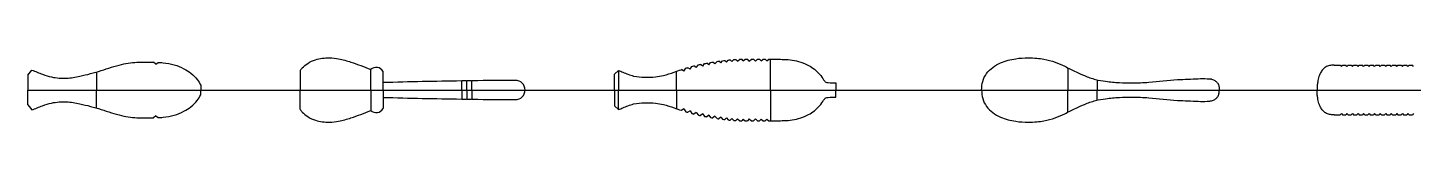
# Model space of a CAD drawing. Header units: millimetres. Extents: x 3940 to 31715, y 1502 to 5662.
# Drawn here: x 29760 to 30986, y 3566 to 3624 of the extents above; entities that cross this region are included whole.
import ezdxf

# ---------------------------------------------------------------- set-up
doc = ezdxf.new("R2010")
doc.units = ezdxf.units.MM

msp = doc.modelspace()

# ---------------------------------------------------------------- linework, layer by layer
at = {"color": 3}
for p, q in [((29873.19, 3617.949), (29870.975, 3619.654)), ((29873.19, 3617.949), (29875.163, 3619.518)), ((30351.243, 3614.949), (30353.17, 3617.306)), ((30356.988, 3616.135), (30355.042, 3617.712)), ((30356.988, 3616.135), (30358.537, 3618.419)), ((30362.295, 3617.321), (30360.475, 3618.79)), ((30362.295, 3617.321), (30363.996, 3619.428)), ((30367.665, 3618.195), (30366.007, 3619.767)), ((30367.665, 3618.195), (30369.696, 3620.336)), ((30373.035, 3619.068), (30371.305, 3620.561)), ((30373.035, 3619.068), (30374.531, 3620.975)), ((30377.963, 3619.818), (30376.488, 3621.209)), ((30377.963, 3619.818), (30379.61, 3621.565)), ((30382.808, 3620.325), (30381.375, 3621.759)), ((30382.808, 3620.325), (30384.537, 3622.054)), ((30387.814, 3620.518), (30386.341, 3622.168)), ((30387.814, 3620.518), (30389.789, 3622.282)), ((30391.015, 3622.297), (30391.552, 3622.297)), ((30392.9, 3620.792), (30391.549, 3622.301)), ((30392.9, 3620.792), (30394.584, 3622.301)), ((30394.58, 3622.297), (30396.461, 3622.297)), ((30398.214, 3620.519), (30396.461, 3622.297)), ((30398.214, 3620.519), (30400.018, 3622.297)), ((30400.018, 3622.297), (30402.035, 3622.297)), ((30403.606, 3620.636), (30402.035, 3622.297)), ((30403.606, 3620.636), (30405.363, 3622.297)), ((30405.363, 3622.297), (30407.249, 3622.297)), ((30408.764, 3620.753), (30407.249, 3622.297)), ((30408.764, 3620.753), (30410.338, 3622.297)), ((30410.338, 3622.297), (30412.364, 3622.297)), ((30413.577, 3620.792), (30412.364, 3622.297)), ((30413.577, 3620.792), (30415.444, 3622.297)), ((30415.444, 3622.297), (30421.515, 3622.297)), ((30416.799, 3595.048), (30416.799, 3622.297)), ((30915.745, 3617.048), (30921.017, 3617.048)), ((30922.017, 3615.891), (30921.017, 3617.048)), ((30922.017, 3615.891), (30923.017, 3617.048)), ((30923.017, 3617.048), (30925.926, 3617.048)), ((30926.926, 3615.891), (30925.926, 3617.048)), ((30926.926, 3615.891), (30927.926, 3617.048)), ((30927.926, 3617.048), (30930.835, 3617.048)), ((30931.835, 3615.891), (30930.835, 3617.048)), ((30931.835, 3615.891), (30932.835, 3617.048)), ((30932.835, 3617.048), (30935.744, 3617.048)), ((30936.744, 3615.891), (30935.744, 3617.048)), ((30936.744, 3615.891), (30937.744, 3617.048)), ((30937.744, 3617.048), (30940.653, 3617.048)), ((30941.653, 3615.891), (30940.653, 3617.048)), ((30941.653, 3615.891), (30942.653, 3617.048)), ((30942.653, 3617.048), (30945.562, 3617.048)), ((30946.562, 3615.891), (30945.562, 3617.048)), ((30946.562, 3615.891), (30947.562, 3617.048)), ((30947.562, 3617.048), (30950.471, 3617.048)), ((30951.471, 3615.891), (30950.471, 3617.048)), ((30951.471, 3615.891), (30952.471, 3617.048)), ((30952.471, 3617.048), (30955.38, 3617.048)), ((30956.38, 3615.891), (30955.38, 3617.048)), ((30956.38, 3615.891), (30957.38, 3617.048)), ((30957.38, 3617.048), (30960.289, 3617.048)), ((30961.289, 3615.891), (30960.289, 3617.048)), ((30961.289, 3615.891), (30962.289, 3617.048)), ((30962.289, 3617.048), (30965.199, 3617.048)), ((30966.199, 3615.891), (30965.199, 3617.048)), ((30966.199, 3615.891), (30967.199, 3617.048)), ((30967.199, 3617.048), (30970.108, 3617.048)), ((30971.108, 3615.891), (30970.108, 3617.048)), ((30971.108, 3615.891), (30972.108, 3617.048)), ((30972.108, 3617.048), (30975.017, 3617.048)), ((30976.017, 3615.891), (30975.017, 3617.048)), ((30976.017, 3615.891), (30977.017, 3617.048)), ((30977.017, 3617.048), (30979.926, 3617.048)), ((30980.926, 3615.891), (30979.926, 3617.048)), ((30980.926, 3615.891), (30981.926, 3617.048)), ((30981.926, 3617.048), (30984.835, 3617.048)), ((30985.835, 3615.891), (30984.835, 3617.048)), ((29759.757, 3608.073), (29763.475, 3612.731)), ((29759.757, 3608.073), (29759.757, 3595.048)), ((29820.757, 3610.985), (29820.757, 3595.048)), ((30000.793, 3611.962), (30000.793, 3595.048)), ((30063.293, 3595.048), (30063.293, 3613.344)), ((30074.293, 3595.048), (30074.293, 3611.017)), ((30278.799, 3609.048), (30282.534, 3612.45)), ((30278.799, 3595.048), (30278.799, 3609.048)), ((30282.534, 3612.45), (30282.534, 3595.048)), ((30333.799, 3595.048), (30333.799, 3611.591)), ((30340.191, 3611.828), (30338.286, 3613.067)), ((30340.191, 3611.828), (30342.027, 3614.277)), ((30345.81, 3613.451), (30343.729, 3614.809)), ((30345.81, 3613.451), (30347.394, 3615.88)), ((30351.243, 3614.949), (30349.228, 3616.366)), ((30679.904, 3614.783), (30679.904, 3595.048)), ((29759.757, 3582.023), (29759.757, 3595.048)), ((29820.757, 3579.112), (29820.757, 3595.048)), ((29912.824, 3599.38), (29912.824, 3595.048)), ((29912.824, 3590.716), (29912.824, 3595.048)), ((30000.793, 3578.135), (30000.793, 3595.048)), ((30063.293, 3595.048), (30063.293, 3576.752)), ((30074.293, 3595.048), (30074.293, 3601.548)), ((30074.293, 3595.048), (30074.293, 3579.08)), ((30074.293, 3595.048), (30074.293, 3588.548)), ((30143.793, 3602.556), (30143.489, 3603.081)), ((30143.793, 3602.556), (30144.103, 3603.09)), ((30143.793, 3595.048), (30143.793, 3602.556)), ((30143.793, 3595.048), (30143.793, 3587.541)), ((30148.293, 3602.62), (30147.989, 3603.145)), ((30148.293, 3602.62), (30148.603, 3603.154)), ((30148.293, 3595.048), (30148.293, 3602.62)), ((30148.293, 3595.048), (30148.293, 3587.476)), ((30152.793, 3602.68), (30152.489, 3603.206)), ((30152.793, 3602.68), (30153.103, 3603.214)), ((30152.793, 3595.048), (30152.793, 3602.68)), ((30152.793, 3595.048), (30152.793, 3587.416)), ((30278.799, 3595.048), (30278.799, 3581.048)), ((30282.534, 3577.646), (30282.534, 3595.048)), ((30333.799, 3595.048), (30333.799, 3578.506)), ((30416.799, 3595.048), (30416.799, 3567.799)), ((30474.799, 3601.314), (30474.799, 3595.048)), ((30474.799, 3588.782), (30474.799, 3595.048)), ((30679.904, 3575.314), (30679.904, 3595.048)), ((30706.1, 3604.028), (30706.1, 3595.048)), ((30706.1, 3586.068), (30706.1, 3595.048)), ((30813.879, 3597.152), (30813.879, 3595.048)), ((30813.879, 3592.944), (30813.879, 3595.048)), ((29759.757, 3582.023), (29763.475, 3577.365)), ((30143.793, 3587.541), (30143.489, 3587.016)), ((30143.793, 3587.541), (30144.103, 3587.007)), ((30148.293, 3587.476), (30147.989, 3586.951)), ((30148.293, 3587.476), (30148.603, 3586.943)), ((30152.793, 3587.416), (30152.489, 3586.891)), ((30152.793, 3587.416), (30153.103, 3586.883)), ((30278.799, 3581.048), (30282.534, 3577.646)), ((29873.19, 3572.148), (29870.975, 3570.442)), ((29873.19, 3572.148), (29875.163, 3570.578)), ((30340.191, 3578.268), (30338.286, 3577.03)), ((30340.191, 3578.268), (30342.027, 3575.82)), ((30345.81, 3576.646), (30343.729, 3575.288)), ((30345.81, 3576.646), (30347.394, 3574.217)), ((30351.243, 3575.148), (30349.228, 3573.731)), ((30351.243, 3575.148), (30353.17, 3572.791)), ((30356.988, 3573.962), (30355.042, 3572.385)), ((30356.988, 3573.962), (30358.537, 3571.677)), ((30362.295, 3572.776), (30360.475, 3571.306)), ((30362.295, 3572.776), (30363.996, 3570.669)), ((30367.665, 3571.902), (30366.007, 3570.329)), ((30367.665, 3571.902), (30369.696, 3569.76)), ((30373.035, 3571.028), (30371.305, 3569.536)), ((30373.035, 3571.028), (30374.531, 3569.121)), ((30377.963, 3570.279), (30376.488, 3568.888)), ((30377.963, 3570.279), (30379.61, 3568.532)), ((30382.808, 3569.771), (30381.375, 3568.338)), ((30382.808, 3569.771), (30384.537, 3568.042)), ((30387.814, 3569.578), (30386.341, 3567.928)), ((30387.814, 3569.578), (30389.789, 3567.815)), ((30391.015, 3567.799), (30391.552, 3567.799)), ((30392.9, 3569.304), (30391.549, 3567.796)), ((30392.9, 3569.304), (30394.584, 3567.796)), ((30394.58, 3567.799), (30396.461, 3567.799)), ((30398.214, 3569.578), (30396.461, 3567.799)), ((30398.214, 3569.578), (30400.018, 3567.799)), ((30400.018, 3567.799), (30402.035, 3567.799)), ((30403.606, 3569.461), (30402.035, 3567.799)), ((30403.606, 3569.461), (30405.363, 3567.799)), ((30405.363, 3567.799), (30407.249, 3567.799)), ((30408.764, 3569.343), (30407.249, 3567.799)), ((30408.764, 3569.343), (30410.338, 3567.799)), ((30410.338, 3567.799), (30412.364, 3567.799)), ((30413.577, 3569.304), (30412.364, 3567.799)), ((30413.577, 3569.304), (30415.444, 3567.799)), ((30415.444, 3567.799), (30421.515, 3567.799)), ((30915.745, 3573.049), (30921.017, 3573.049)), ((30922.017, 3574.205), (30921.017, 3573.049)), ((30922.017, 3574.205), (30923.017, 3573.049)), ((30923.017, 3573.049), (30925.926, 3573.049)), ((30926.926, 3574.205), (30925.926, 3573.049)), ((30926.926, 3574.205), (30927.926, 3573.049)), ((30927.926, 3573.049), (30930.835, 3573.049)), ((30931.835, 3574.205), (30930.835, 3573.049)), ((30931.835, 3574.205), (30932.835, 3573.049)), ((30932.835, 3573.049), (30935.744, 3573.049)), ((30936.744, 3574.205), (30935.744, 3573.049)), ((30936.744, 3574.205), (30937.744, 3573.049)), ((30937.744, 3573.049), (30940.653, 3573.049)), ((30941.653, 3574.205), (30940.653, 3573.049)), ((30941.653, 3574.205), (30942.653, 3573.049)), ((30942.653, 3573.049), (30945.562, 3573.049)), ((30946.562, 3574.205), (30945.562, 3573.049)), ((30946.562, 3574.205), (30947.562, 3573.049)), ((30947.562, 3573.049), (30950.471, 3573.049)), ((30951.471, 3574.205), (30950.471, 3573.049)), ((30951.471, 3574.205), (30952.471, 3573.049)), ((30952.471, 3573.049), (30955.38, 3573.049)), ((30956.38, 3574.205), (30955.38, 3573.049)), ((30956.38, 3574.205), (30957.38, 3573.049)), ((30957.38, 3573.049), (30960.289, 3573.049)), ((30961.289, 3574.205), (30960.289, 3573.049)), ((30961.289, 3574.205), (30962.289, 3573.049)), ((30962.289, 3573.049), (30965.199, 3573.049)), ((30966.199, 3574.205), (30965.199, 3573.049)), ((30966.199, 3574.205), (30967.199, 3573.049)), ((30967.199, 3573.049), (30970.108, 3573.049)), ((30971.108, 3574.205), (30970.108, 3573.049)), ((30971.108, 3574.205), (30972.108, 3573.049)), ((30972.108, 3573.049), (30975.017, 3573.049)), ((30976.017, 3574.205), (30975.017, 3573.049)), ((30976.017, 3574.205), (30977.017, 3573.049)), ((30977.017, 3573.049), (30979.926, 3573.049)), ((30980.926, 3574.205), (30979.926, 3573.049)), ((30980.926, 3574.205), (30981.926, 3573.049)), ((30981.926, 3573.049), (30984.835, 3573.049)), ((30985.835, 3574.205), (30984.835, 3573.049))]:
    msp.add_line(p, q, dxfattribs=at)
at = {"color": 1}
msp.add_line((29759.757, 3595.048), (31051.517, 3595.048), dxfattribs=at)
at = {"color": 3}
for centre, radius, start, end in [((30001.793, 3611.962), 1, 140.756705, 180), ((30067.96, 3607.871), 7.192, 30.532556, 130.44836), ((30073.293, 3611.017), 1, 0, 30.532556), ((30805.484, 3598.349), 6.428, 76.148815, 82.493372), ((30213.636, -1126.753), 4730.354, 90.849676, 91.688015), ((30213.636, -1126.753), 4730.354, 90.795167, 90.842244), ((30213.636, -1126.753), 4730.354, 90.740658, 90.787735), ((30213.636, -1126.753), 4730.354, 90.271599, 90.733226), ((30191.293, 3595.048), 8.5, 0, 90.542223), ((30191.293, 3595.048), 8.5, 269.457777, 0), ((30213.636, 8316.849), 4730.354, 268.311985, 269.150324), ((30213.636, 8316.849), 4730.354, 269.157756, 269.204833), ((30213.636, 8316.849), 4730.354, 269.212265, 269.259342), ((30213.636, 8316.849), 4730.354, 269.266774, 269.728401), ((30805.484, 3591.747), 6.428, 277.506628, 283.851185), ((30001.793, 3578.135), 1, 180, 219.243295), ((30067.96, 3582.226), 7.192, 229.55164, 329.467444), ((30073.293, 3579.08), 1, 329.467444, 0)]:
    msp.add_arc(centre, radius, start, end, dxfattribs=at)
for points, knots in [([(29763.475, 3612.731), (29766.612, 3611.45), (29772.311, 3609.122), (29782.426, 3605.835), (29793.759, 3604.95), (29808.481, 3607.605), (29824.675, 3611.854), (29841.643, 3618.065), (29857.233, 3620.022), (29866.651, 3619.766), (29870.85, 3619.658), (29870.975, 3619.654)], [0, 0, 0, 0, 38.74485238, 70.39594568, 121.31613655, 166.56800986, 240.85211822, 312.72462998, 372.4537454, 419.02195108, 420.44912266, 420.44912266, 420.44912266, 420.44912266]), ([(29875.163, 3619.518), (29876.665, 3619.451), (29881.434, 3619.146), (29889.243, 3617.678), (29897.552, 3614.45), (29904.49, 3610.005), (29909.551, 3605.007), (29911.85, 3601.056), (29912.824, 3599.38)], [436.40974869, 436.40974869, 436.40974869, 436.40974869, 453.60376366, 491.04989346, 526.75454121, 554.79936253, 584.83100951, 606.93513146, 606.93513146, 606.93513146, 606.93513146]), ([(30001.019, 3612.594), (30001.564, 3613.262), (30003.46, 3615.551), (30007.779, 3619.088), (30013.855, 3621.939), (30020.462, 3623.369), (30027.321, 3623.747), (30035.959, 3622.737), (30048.131, 3619.103), (30057.483, 3615.551), (30063.293, 3613.344)], [0.35651561, 0.35651561, 0.35651561, 0.35651561, 2.94090806, 9.26937607, 16.90958448, 22.84321567, 29.45342448, 37.43175585, 48.79952762, 67.44958704, 67.44958704, 67.44958704, 67.44958704]), ([(30358.537, 3618.419), (30358.645, 3618.44), (30359.291, 3618.566), (30359.937, 3618.689), (30360.475, 3618.79)], [78.62785168, 78.62785168, 78.62785168, 78.62785168, 78.95951564, 80.59995633, 80.59995633, 80.59995633, 80.59995633]), ([(30379.61, 3621.565), (30379.622, 3621.566), (30380.21, 3621.632), (30380.798, 3621.697), (30381.375, 3621.759)], [99.94052357, 99.94052357, 99.94052357, 99.94052357, 99.97577266, 101.71557031, 101.71557031, 101.71557031, 101.71557031]), ([(30384.537, 3622.054), (30384.617, 3622.06), (30385.218, 3622.105), (30385.819, 3622.141), (30386.341, 3622.168)], [104.89151997, 104.89151997, 104.89151997, 104.89151997, 105.13196737, 106.69983916, 106.69983916, 106.69983916, 106.69983916]), ([(30603.758, 3595.048), (30603.893, 3597.64), (30604.162, 3602.803), (30607.802, 3609.87), (30613.444, 3615.418), (30620.128, 3619.143), (30627.08, 3621.471), (30635.261, 3623.089), (30643.843, 3623.782), (30652.148, 3623.361), (30660.146, 3622.133), (30668.563, 3620.081), (30677.932, 3615.864), (30686.358, 3611.466), (30695.338, 3607.39), (30704.038, 3604.224), (30714.491, 3602.488), (30725.348, 3601.398), (30738.133, 3601.184), (30755.297, 3601.932), (30774.658, 3604.457), (30791.855, 3604.776), (30801.648, 3605.32), (30805.292, 3604.859), (30806.324, 3604.723)], [0, 0, 0, 0, 11.99638242, 23.90514359, 36.04687657, 48.48474105, 59.26352647, 70.15053328, 87.34219913, 99.29145891, 108.86873164, 125.09212939, 139.51889033, 156.6828798, 169.4605748, 185.54174051, 199.69360333, 218.77202978, 236.44223099, 259.30811348, 298.90984383, 327.37058189, 339.64451644, 344.49586136, 344.49586136, 344.49586136, 344.49586136]), ([(30282.534, 3612.45), (30283.802, 3611.898), (30286.558, 3610.698), (30290.911, 3608.835), (30297.294, 3606.832), (30305.505, 3606.172), (30314.395, 3606.433), (30323.146, 3607.842), (30330.697, 3610.585), (30336.015, 3612.325), (30338.249, 3613.055), (30338.286, 3613.067)], [0, 0, 0, 0, 4.15086359, 9.01812501, 14.2007822, 24.14523977, 33.52422629, 40.8693526, 50.61336757, 57.55235942, 57.66666695, 57.66666695, 57.66666695, 57.66666695]), ([(30347.394, 3615.88), (30347.402, 3615.882), (30348.012, 3616.049), (30348.623, 3616.211), (30349.228, 3616.366)], [67.19975531, 67.19975531, 67.19975531, 67.19975531, 67.22305649, 69.09765083, 69.09765083, 69.09765083, 69.09765083]), ([(30807.023, 3604.591), (30807.616, 3604.445), (30809.137, 3604.037), (30811.276, 3602.63), (30813.238, 3600.48), (30813.813, 3598.424), (30813.87, 3597.316), (30813.879, 3597.152)], [0.56309843, 0.56309843, 0.56309843, 0.56309843, 3.39614021, 7.89510787, 12.29456333, 16.71286622, 17.47659678, 17.47659678, 17.47659678, 17.47659678]), ([(30603.758, 3595.048), (30603.893, 3592.457), (30604.162, 3587.293), (30607.802, 3580.227), (30613.444, 3574.678), (30620.128, 3570.953), (30627.08, 3568.626), (30635.261, 3567.007), (30643.843, 3566.315), (30652.148, 3566.736), (30660.146, 3567.964), (30668.563, 3570.015), (30677.932, 3574.232), (30686.358, 3578.631), (30695.338, 3582.707), (30704.038, 3585.873), (30714.491, 3587.609), (30725.348, 3588.699), (30738.133, 3588.913), (30755.297, 3588.165), (30774.658, 3585.64), (30791.855, 3585.321), (30801.648, 3584.777), (30805.292, 3585.238), (30806.324, 3585.374)], [0, 0, 0, 0, 11.99638242, 23.90514359, 36.04687657, 48.48474105, 59.26352647, 70.15053328, 87.34219913, 99.29145891, 108.86873164, 125.09212939, 139.51889033, 156.6828798, 169.4605748, 185.54174051, 199.69360333, 218.77202978, 236.44223099, 259.30811348, 298.90984383, 327.37058189, 339.64451644, 344.49586136, 344.49586136, 344.49586136, 344.49586136]), ([(30807.023, 3585.506), (30807.616, 3585.652), (30809.137, 3586.06), (30811.276, 3587.467), (30813.238, 3589.617), (30813.813, 3591.673), (30813.87, 3592.781), (30813.879, 3592.944)], [0.56309843, 0.56309843, 0.56309843, 0.56309843, 3.39614021, 7.89510787, 12.29456333, 16.71286622, 17.47659678, 17.47659678, 17.47659678, 17.47659678]), ([(29763.475, 3577.365), (29766.612, 3578.647), (29772.311, 3580.975), (29782.426, 3584.261), (29793.759, 3585.146), (29808.481, 3582.491), (29824.675, 3578.242), (29841.643, 3572.032), (29857.233, 3570.074), (29866.651, 3570.331), (29870.85, 3570.439), (29870.975, 3570.442)], [0, 0, 0, 0, 38.74485238, 70.39594568, 121.31613655, 166.56800986, 240.85211822, 312.72462998, 372.4537454, 419.02195108, 420.44912266, 420.44912266, 420.44912266, 420.44912266]), ([(29875.163, 3570.578), (29876.665, 3570.646), (29881.434, 3570.95), (29889.243, 3572.418), (29897.552, 3575.647), (29904.49, 3580.091), (29909.551, 3585.089), (29911.85, 3589.041), (29912.824, 3590.716)], [436.40974869, 436.40974869, 436.40974869, 436.40974869, 453.60376366, 491.04989346, 526.75454121, 554.79936253, 584.83100951, 606.93513146, 606.93513146, 606.93513146, 606.93513146]), ([(30282.534, 3577.646), (30283.802, 3578.199), (30286.558, 3579.399), (30290.911, 3581.262), (30297.294, 3583.264), (30305.505, 3583.925), (30314.395, 3583.664), (30323.146, 3582.255), (30330.697, 3579.511), (30336.015, 3577.772), (30338.249, 3577.041), (30338.286, 3577.03)], [0, 0, 0, 0, 4.15086359, 9.01812501, 14.2007822, 24.14523977, 33.52422629, 40.8693526, 50.61336757, 57.55235942, 57.66666695, 57.66666695, 57.66666695, 57.66666695]), ([(30001.019, 3577.502), (30001.564, 3576.835), (30003.46, 3574.546), (30007.779, 3571.009), (30013.855, 3568.158), (30020.462, 3566.728), (30027.321, 3566.35), (30035.959, 3567.36), (30048.131, 3570.993), (30057.483, 3574.545), (30063.293, 3576.752)], [0.35651561, 0.35651561, 0.35651561, 0.35651561, 2.94090806, 9.26937607, 16.90958448, 22.84321567, 29.45342448, 37.43175585, 48.79952762, 67.44958704, 67.44958704, 67.44958704, 67.44958704]), ([(30347.394, 3574.217), (30347.402, 3574.215), (30348.012, 3574.047), (30348.623, 3573.886), (30349.228, 3573.731)], [67.19975531, 67.19975531, 67.19975531, 67.19975531, 67.22305649, 69.09765083, 69.09765083, 69.09765083, 69.09765083]), ([(30358.537, 3571.677), (30358.645, 3571.656), (30359.291, 3571.531), (30359.937, 3571.407), (30360.475, 3571.306)], [78.62785168, 78.62785168, 78.62785168, 78.62785168, 78.95951564, 80.59995633, 80.59995633, 80.59995633, 80.59995633]), ([(30379.61, 3568.532), (30379.622, 3568.531), (30380.21, 3568.465), (30380.798, 3568.399), (30381.375, 3568.338)], [99.94052357, 99.94052357, 99.94052357, 99.94052357, 99.97577266, 101.71557031, 101.71557031, 101.71557031, 101.71557031]), ([(30384.537, 3568.042), (30384.617, 3568.036), (30385.218, 3567.992), (30385.819, 3567.955), (30386.341, 3567.928)], [104.89151997, 104.89151997, 104.89151997, 104.89151997, 105.13196737, 106.69983916, 106.69983916, 106.69983916, 106.69983916])]:
    msp.add_open_spline(points, degree=3, knots=knots, dxfattribs=at)
for points in [[(30353.17, 3617.306), (30353.793, 3617.445), (30354.417, 3617.58), (30355.042, 3617.712)], [(30363.996, 3619.428), (30364.666, 3619.544), (30365.336, 3619.657), (30366.007, 3619.767)], [(30369.696, 3620.336), (30370.232, 3620.413), (30370.768, 3620.488), (30371.305, 3620.561)], [(30374.531, 3620.975), (30375.183, 3621.055), (30375.835, 3621.133), (30376.488, 3621.209)], [(30389.789, 3622.282), (30390.375, 3622.292), (30390.962, 3622.298), (30391.549, 3622.301)], [(30394.584, 3622.301), (30394.86, 3622.3), (30395.137, 3622.298), (30395.413, 3622.297)], [(30342.027, 3614.277), (30342.593, 3614.456), (30343.161, 3614.634), (30343.729, 3614.809)], [(30342.027, 3575.82), (30342.593, 3575.64), (30343.161, 3575.462), (30343.729, 3575.288)], [(30353.17, 3572.791), (30353.793, 3572.652), (30354.417, 3572.517), (30355.042, 3572.385)], [(30363.996, 3570.669), (30364.666, 3570.553), (30365.336, 3570.439), (30366.007, 3570.329)], [(30369.696, 3569.76), (30370.232, 3569.683), (30370.768, 3569.608), (30371.305, 3569.536)], [(30374.531, 3569.121), (30375.183, 3569.042), (30375.835, 3568.964), (30376.488, 3568.888)], [(30389.789, 3567.815), (30390.375, 3567.805), (30390.962, 3567.799), (30391.549, 3567.796)], [(30394.584, 3567.796), (30394.86, 3567.797), (30395.137, 3567.798), (30395.413, 3567.799)]]:
    msp.add_open_spline(points, degree=3, dxfattribs=at)
for points in [[(30421.515, 3622.297), (30427.264, 3622.185), (30434.3, 3621.751), (30441.825, 3620.243), (30449.32, 3617.453), (30454.433, 3614.357), (30459.376, 3610.085), (30463.149, 3605.263), (30464.918, 3602.763), (30465.853, 3602.072), (30467.892, 3601.614), (30474.799, 3601.314)], [(30915.745, 3617.048), (30912.409, 3616.836), (30908.818, 3615.74), (30906.216, 3613.828), (30904.123, 3611.123), (30902.212, 3606.975), (30901.114, 3602.094), (30900.623, 3598.691), (30900.517, 3595.048)], [(30915.745, 3573.049), (30912.409, 3573.26), (30908.818, 3574.357), (30906.216, 3576.268), (30904.123, 3578.973), (30902.212, 3583.122), (30901.114, 3588.003), (30900.623, 3591.405), (30900.517, 3595.048)], [(30421.515, 3567.799), (30427.264, 3567.911), (30434.3, 3568.346), (30441.825, 3569.853), (30449.32, 3572.644), (30454.433, 3575.739), (30459.376, 3580.012), (30463.149, 3584.833), (30464.918, 3587.333), (30465.853, 3588.025), (30467.892, 3588.483), (30474.799, 3588.782)]]:
    msp.add_spline(points, degree=3, dxfattribs=at)

doc.saveas('drawing.dxf')
